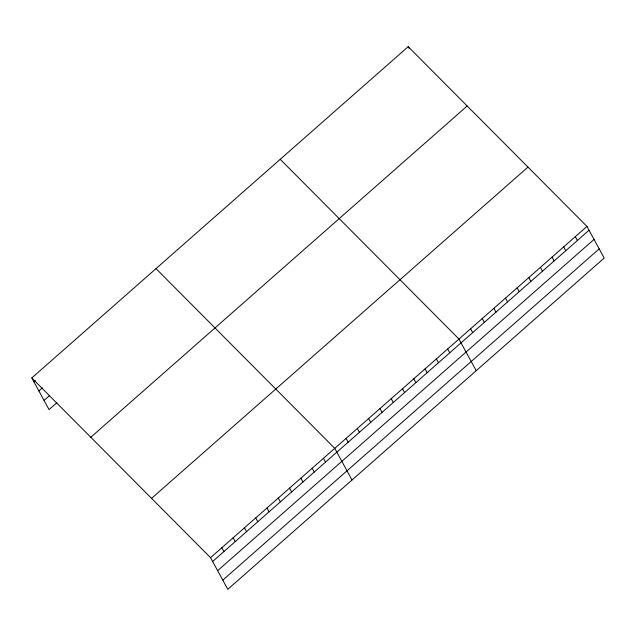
<?xml version="1.0" encoding="UTF-8"?>
<svg xmlns="http://www.w3.org/2000/svg" width="636" height="636" viewBox="0 0 636 636"><rect width="100%" height="100%" fill="white"/><g stroke="black" fill="none" stroke-linecap="round" stroke-linejoin="round"><path stroke-width="0.95" d="M31.8 377.943L408.201 46.682L586.948 226.408L604.2 258.057L227.799 589.318L210.548 557.669L31.8 377.943L49.052 409.592L56.819 402.755M33.883 381.767L35.298 380.519M38.891 390.949L42.421 387.841M44.051 400.41L49.695 395.441M90.789 437.258L467.19 105.989M151.559 498.362L527.96 167.101M210.548 557.669L586.948 226.408M212.631 561.493L589.031 230.232M217.631 570.675L594.04 239.414M222.791 580.135L599.192 248.875M280.222 159.31L458.969 339.044L476.221 370.685M156.011 268.63L334.759 448.356L352.01 480.005M575.31 236.648L577.393 240.472M563.679 246.887L565.762 250.711M552.04 257.127L554.131 260.951M540.409 267.366L542.492 271.19M408.201 46.682L409.035 48.209M528.778 277.606L530.861 281.43M517.14 287.846L519.222 291.67M505.509 298.085L507.592 301.909M493.87 308.325L495.953 312.141M482.239 318.564L484.322 322.38M470.608 328.804L472.691 332.62M447.68 348.981L449.763 352.797M436.383 358.919L438.466 362.735M425.094 368.856L427.177 372.672M413.805 378.794L415.888 382.61M402.509 388.731L404.591 392.547M391.22 398.669L393.302 402.485M379.923 408.606L382.013 412.43M368.634 418.544L370.716 422.368M357.345 428.481L359.427 432.305M346.048 438.419L348.13 442.243M323.47 458.294L325.553 462.118M312.173 468.231L314.256 472.055M300.884 478.169L302.967 481.993M289.587 488.106L291.67 491.93M278.298 498.044L280.381 501.868M267.009 507.981L269.092 511.805M255.712 517.919L257.795 521.743M244.423 527.856L246.506 531.68M233.126 537.794L235.217 541.618M221.837 547.731L223.92 551.555"/></g></svg>
